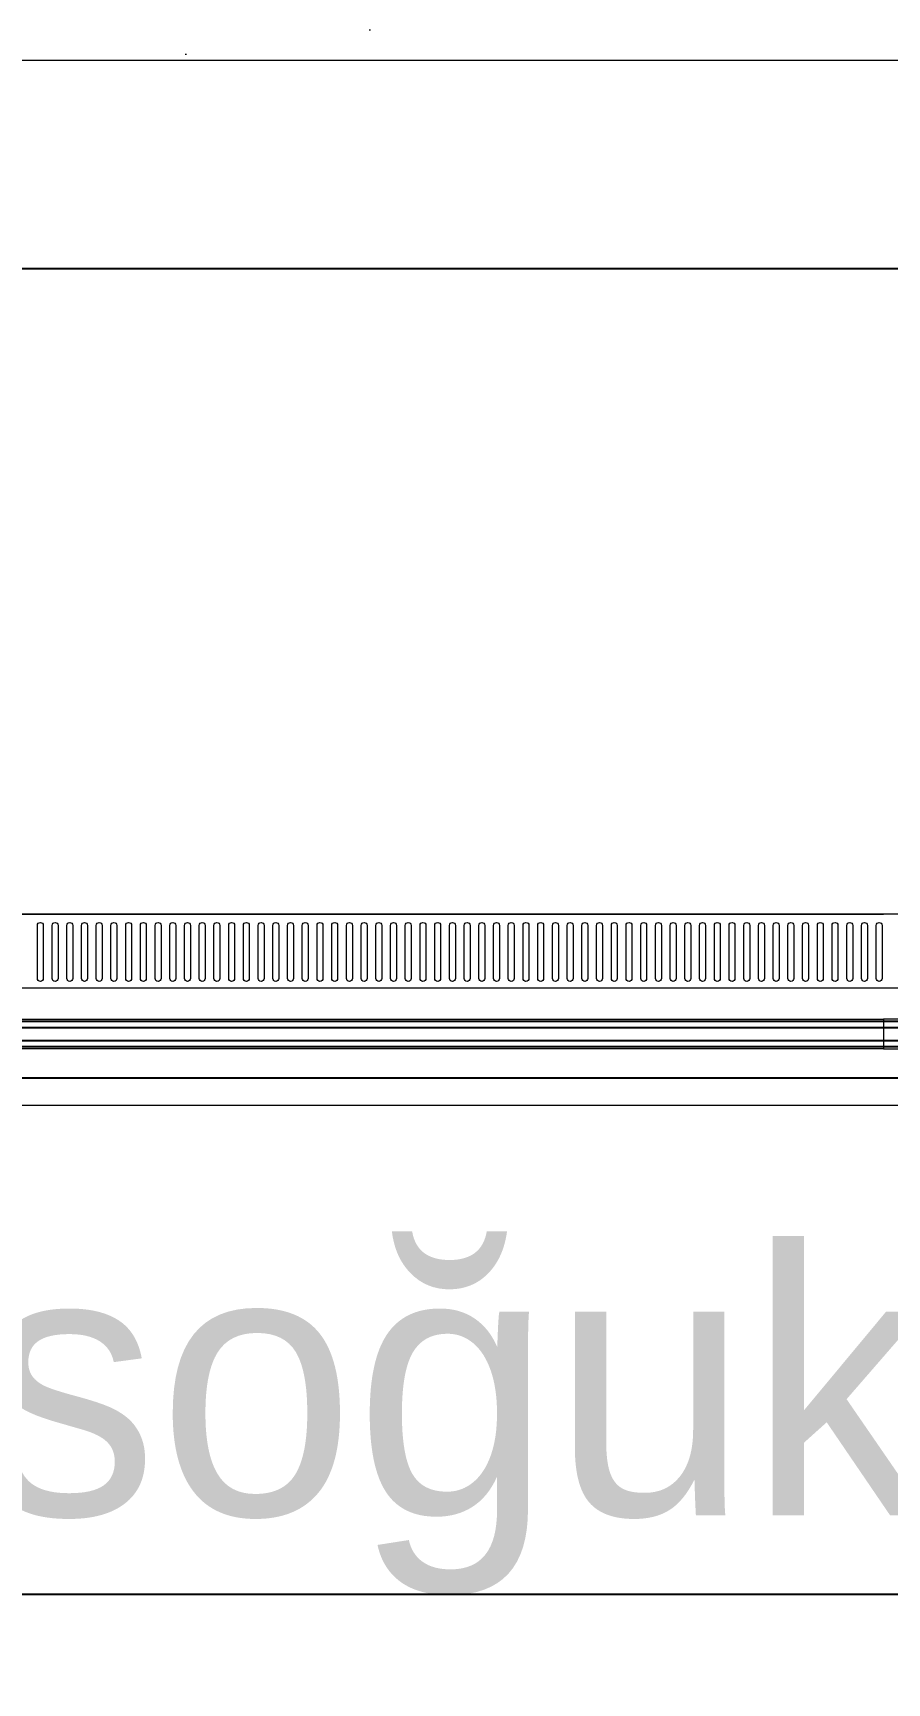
# Model space of a CAD drawing. Header units: centimetres. Extents: x -72470 to -43129, y -18750 to -16337.
# Drawn here: x -47372.5 to -47314.4, y -17451.2 to -17339.1 of the extents above; entities that cross this region are included whole.
import ezdxf

# ---------------------------------------------------------------- set-up
doc = ezdxf.new("R2010")
doc.units = ezdxf.units.CM
doc.header["$MEASUREMENT"] = 0
doc.linetypes.add('DUZ', pattern=[0])
doc.layers.get('0').update_dxf_attribs({"linetype": 'DUZ', "lineweight": 0})
doc.layers.get('Defpoints').update_dxf_attribs({"lineweight": 0})
doc.layers.add('11-021_500-BLOK B-str_zemin_kat$0$2DTARAMA1', color=253, linetype='Continuous')
doc.layers.add('CAM', color=4, linetype='Continuous')
doc.layers.add('M-OLCU-IC', color=155, linetype='Continuous', lineweight=0)
doc.layers.add('TEFRIS', color=30, linetype='Continuous', lineweight=9)
doc.styles.add('ARIAL', font='arial.ttf', dxfattribs={"width": 0.6})
doc.styles.add('TAKSİM', font='GOTHIC.TTF', dxfattribs={"height": 20})
doc.dimstyles.new('E_100', dxfattribs={"dimtxt": 10, "dimasz": 10, "dimexe": 5, "dimexo": 30, "dimgap": 3, "dimtad": 1, "dimtoh": 1, "dimdec": 0, "dimzin": 12, "dimdsep": 46, "dimtxsty": 'ARIAL', "dimblk": 'OBLIQUE', "dimcen": 5, "dimdle": 1, "dimclrt": 256, "dimadec": 0, "dimazin": 3, "dimtfac": 1, "dimtdec": 0, "dimtofl": 0, "dimtmove": 2, "dimatfit": 3, "dimldrblk": 'OBLIQUE', "dimfxl": 5, "dimtolj": 1, "dimtzin": 0, "dimarcsym": 0})

# ---------------------------------------------------------------- blocks, each defined once
blk = doc.blocks.new('_OBLIQUE')
at = {"layer": 'M-OLCU-IC', "linetype": 'ByBlock'}
for p, q in [((-0.5, -0.5), (0.5, 0.5)), ((0, 0), (0, 0))]:
    blk.add_line(p, q, dxfattribs=at)
blk = doc.blocks.new('*D93')
at = {"color": 0, "linetype": 'Continuous', "lineweight": -2, "transparency": 16777216}
for p, q in [((-47724.28736562388, -17441.97602225973), (-47724.28736562388, -17450.19599077186)), ((-45801.23922873809, -17441.97602226162), (-45801.23922873809, -17450.19599077186)), ((-47725.28736562388, -17445.19599077186), (-45800.23922873809, -17445.19599077186))]:
    blk.add_line(p, q, dxfattribs=at)
at = {"layer": 'Defpoints', "color": 0, "linetype": 'Continuous', "transparency": 16777216}
for p in [(-47724.28736562388, -17411.97602225973), (-45801.23922873809, -17411.97602226162), (-45801.23922873809, -17445.19599077186)]:
    blk.add_point(p, dxfattribs=at)
at = {"color": 0, "linetype": 'Continuous', "lineweight": -2, "transparency": 16777216, "xscale": 10, "yscale": 10, "zscale": 10, "rotation": 180}
blk.add_blockref('_OBLIQUE', (-47724.28736562388, -17445.19599077186), dxfattribs=at)
at = {"color": 0, "linetype": 'Continuous', "lineweight": -2, "transparency": 16777216, "xscale": 10, "yscale": 10, "zscale": 10}
blk.add_blockref('_OBLIQUE', (-45801.23922873809, -17445.19599077186), dxfattribs=at)
at = {"linetype": 'Continuous', "transparency": 16777216, "insert": (-46762.76329718098, -17437.08685025344), "char_height": 10, "attachment_point": 5, "style": 'ARIAL'}
blk.add_mtext('\\A1;1923', dxfattribs=at)

msp = doc.modelspace()

# ---------------------------------------------------------------- hatches: boundary and pattern name
h = msp.add_hatch()
h.set_pattern_fill('AR-CONC', color=256, scale=5)
h.set_pattern_definition([(49.99999999999999, (14820.57473426191, -159.6510162799259), (35.86300913003767, -3.137606749129755), [3.75, -41.25]), (355, (14820.57473426191, -159.6510162799259), (-6.937566680650001, 37.60960668500059), [3, -33]), (100.45144446, (14823.56331831191, -159.9124834799259), (28.9254423363556, 34.47199954843147), [3.187009599999993, -35.0571055999999]), (46.18420000000001, (14820.57473426191, -149.6510162799259), (53.36206653357862, -8.275964039653827), [5.625, -61.875]), (96.63563549, (14825.02157151191, -150.3406816299259), (46.73309728371142, 48.70593003872752), [4.7805171, -52.58568799999999]), (351.1841639899999, (14820.57473426191, -149.6510162799259), (46.73309725273866, 48.70593001349951), [4.5, -49.50000005]), (21, (14825.57473426191, -152.1510162799259), (29.84535260592308, -20.13094453326694), [3.75, -41.25]), (326.0000000000001, (14825.57473426191, -152.1510162799259), (12.16576659607909, 36.25750225234265), [3, -33]), (71.45144474, (14828.06184696191, -153.8285949799258), (42.01111883649855, 16.12655764031769), [3.1870095, -35.0571056]), (37.50000000000001, (14820.57473426191, -159.6510162799259), (0.6079927658645334, 16.64469269156557), [0, -32.59999999999999, 0, -33.5, 0, -33.125]), (7.499999999999999, (14820.57473426191, -159.6510162799259), (13.15347687210743, 19.72058559411801), [0, -19.1, 0, -31.85, 0, -12.625]), (327.5, (14809.42473426191, -159.6510162799259), (26.69112180862045, -1.127743586718988), [0, -12.5, 0, -39, 0, -51.75]), (317.5, (14804.42473426191, -159.6510162799259), (29.15930846711931, 5.005249116615886), [0, -16.25, 0, -25.9, 0, -36.75])])
h.paths.add_polyline_path([(-47186.17033676498, -17311.99617127467), (-47313.67033676498, -17311.99617127467), (-47436.17033676498, -17311.99617127467), (-47436.17033676498, -17340.99617127467), (-47186.17033676498, -17340.99617127467)])
at = {"layer": '11-021_500-BLOK B-str_zemin_kat$0$2DTARAMA1'}
h = msp.add_hatch(dxfattribs=at)
h.set_pattern_fill('ANSI33', color=256, scale=100)
h.set_pattern_definition([(45, (-405862.5769596087, -192797.8366478115), (-17.67766952966369, 17.67766952966369), []), (45, (-405844.8992901087, -192797.8366478115), (-17.67766952966369, 17.67766952966369), [12.5, -6.25])])
edge = h.paths.add_edge_path()
edge.add_arc((-45801.23922856113, -17327.06709915656), 40, 0, 360)
edge = h.paths.add_edge_path()
edge.add_arc((-46641.23922856113, -17327.06709915656), 40, 0, 360)
edge = h.paths.add_edge_path()
edge.add_arc((-47481.23922856113, -17327.06709915656), 40, 0, 360)
edge = h.paths.add_edge_path()
edge.add_arc((-48321.23922856113, -17327.06709915656), 40, 0, 360)
h.paths.add_polyline_path([(-47188.76778789588, -17161.40367938066), (-47015.01130767762, -17161.40367938066), (-47015.01130767762, -17115.45211048573), (-47188.76778789588, -17115.45211048573)], flags=9)
h.paths.add_polyline_path([(-46335.55883044757, -17161.42925918975), (-46161.79211830565, -17161.42925918975), (-46161.79211830565, -17115.44699452401), (-46335.55883044757, -17115.44699452401)], flags=9)
h.paths.add_polyline_path([(-48028.77290385771, -17161.42925918975), (-47873.65284928739, -17161.42925918975), (-47873.65284928739, -17115.44699452401), (-48028.77290385771, -17115.44699452401)], flags=9)
edge = h.paths.add_edge_path()
edge.add_arc((-49161.23922856113, -17327.06709915656), 40, 0, 360)
edge = h.paths.add_edge_path()
edge.add_arc((-47481.23922856113, -18167.06709915656), 40, 0, 360)
edge = h.paths.add_edge_path()
edge.add_arc((-46641.23922856113, -18167.06709915656), 40, 0, 360)
edge = h.paths.add_edge_path()
edge.add_arc((-45801.23922856113, -18167.06709915656), 40, 0, 360)

# ---------------------------------------------------------------- linework, layer by layer
for p, q in [((-47436.17033676498, -17340.99617127467), (-47308.67033676498, -17340.99617127467)), ((-47430.17033676498, -17398.99617127467), (-47314.67033676498, -17398.99617127467)), ((-47186.17033676498, -17398.99617127467), (-47430.17033676498, -17398.99617127467)), ((-47436.17033676498, -17403.99617127467), (-47308.67033676498, -17403.99617127467))]:
    msp.add_line(p, q)
at = {"color": 7, "lineweight": 0}
msp.add_line((-47436.17033676498, -17340.99617127467), (-47308.67033676498, -17340.99617127467), dxfattribs=at)
for points in [[(-47372.17033676498, -17403.3663820241), (-47372.17033676498, -17399.7663820241, -0.414213562373095), (-47371.97033676499, -17399.5663820241), (-47371.97033676499, -17399.5663820241, -0.414213562373095), (-47371.77033676499, -17399.7663820241), (-47371.77033676499, -17403.3663820241, -0.414213562373095), (-47371.97033676499, -17403.5663820241), (-47371.97033676499, -17403.5663820241, -0.414213562373095)], [(-47372.17033676498, -17403.3663820241), (-47372.17033676498, -17399.7663820241, -0.414213562373095), (-47371.97033676499, -17399.5663820241), (-47371.97033676499, -17399.5663820241, -0.414213562373095), (-47371.77033676499, -17399.7663820241), (-47371.77033676499, -17403.3663820241, -0.414213562373095), (-47371.97033676499, -17403.5663820241), (-47371.97033676499, -17403.5663820241, -0.414213562373095)], [(-47371.17033676498, -17403.3663820241), (-47371.17033676498, -17399.7663820241, -0.414213562373095), (-47370.97033676499, -17399.5663820241), (-47370.97033676499, -17399.5663820241, -0.414213562373095), (-47370.77033676499, -17399.7663820241), (-47370.77033676499, -17403.3663820241, -0.414213562373095), (-47370.97033676499, -17403.5663820241), (-47370.97033676499, -17403.5663820241, -0.414213562373095)], [(-47371.17033676498, -17403.3663820241), (-47371.17033676498, -17399.7663820241, -0.414213562373095), (-47370.97033676499, -17399.5663820241), (-47370.97033676499, -17399.5663820241, -0.414213562373095), (-47370.77033676499, -17399.7663820241), (-47370.77033676499, -17403.3663820241, -0.414213562373095), (-47370.97033676499, -17403.5663820241), (-47370.97033676499, -17403.5663820241, -0.414213562373095)], [(-47370.17033676498, -17403.3663820241), (-47370.17033676498, -17399.7663820241, -0.414213562373095), (-47369.97033676499, -17399.5663820241), (-47369.97033676499, -17399.5663820241, -0.414213562373095), (-47369.77033676499, -17399.7663820241), (-47369.77033676499, -17403.3663820241, -0.414213562373095), (-47369.97033676499, -17403.5663820241), (-47369.97033676499, -17403.5663820241, -0.414213562373095)], [(-47370.17033676498, -17403.3663820241), (-47370.17033676498, -17399.7663820241, -0.414213562373095), (-47369.97033676499, -17399.5663820241), (-47369.97033676499, -17399.5663820241, -0.414213562373095), (-47369.77033676499, -17399.7663820241), (-47369.77033676499, -17403.3663820241, -0.414213562373095), (-47369.97033676499, -17403.5663820241), (-47369.97033676499, -17403.5663820241, -0.414213562373095)], [(-47369.17033676498, -17403.3663820241), (-47369.17033676498, -17399.7663820241, -0.414213562373095), (-47368.97033676499, -17399.5663820241), (-47368.97033676499, -17399.5663820241, -0.414213562373095), (-47368.77033676499, -17399.7663820241), (-47368.77033676499, -17403.3663820241, -0.414213562373095), (-47368.97033676499, -17403.5663820241), (-47368.97033676499, -17403.5663820241, -0.414213562373095)], [(-47369.17033676498, -17403.3663820241), (-47369.17033676498, -17399.7663820241, -0.414213562373095), (-47368.97033676499, -17399.5663820241), (-47368.97033676499, -17399.5663820241, -0.414213562373095), (-47368.77033676499, -17399.7663820241), (-47368.77033676499, -17403.3663820241, -0.414213562373095), (-47368.97033676499, -17403.5663820241), (-47368.97033676499, -17403.5663820241, -0.414213562373095)], [(-47368.17033676498, -17403.3663820241), (-47368.17033676498, -17399.7663820241, -0.414213562373095), (-47367.97033676499, -17399.5663820241), (-47367.97033676499, -17399.5663820241, -0.414213562373095), (-47367.77033676499, -17399.7663820241), (-47367.77033676499, -17403.3663820241, -0.414213562373095), (-47367.97033676499, -17403.5663820241), (-47367.97033676499, -17403.5663820241, -0.414213562373095)], [(-47368.17033676498, -17403.3663820241), (-47368.17033676498, -17399.7663820241, -0.414213562373095), (-47367.97033676499, -17399.5663820241), (-47367.97033676499, -17399.5663820241, -0.414213562373095), (-47367.77033676499, -17399.7663820241), (-47367.77033676499, -17403.3663820241, -0.414213562373095), (-47367.97033676499, -17403.5663820241), (-47367.97033676499, -17403.5663820241, -0.414213562373095)], [(-47367.17033676498, -17403.3663820241), (-47367.17033676498, -17399.7663820241, -0.414213562373095), (-47366.97033676499, -17399.5663820241), (-47366.97033676499, -17399.5663820241, -0.414213562373095), (-47366.77033676499, -17399.7663820241), (-47366.77033676499, -17403.3663820241, -0.414213562373095), (-47366.97033676499, -17403.5663820241), (-47366.97033676499, -17403.5663820241, -0.414213562373095)], [(-47366.17033676498, -17403.3663820241), (-47366.17033676498, -17399.7663820241, -0.414213562373095), (-47365.97033676499, -17399.5663820241), (-47365.97033676499, -17399.5663820241, -0.414213562373095), (-47365.77033676499, -17399.7663820241), (-47365.77033676499, -17403.3663820241, -0.414213562373095), (-47365.97033676499, -17403.5663820241), (-47365.97033676499, -17403.5663820241, -0.414213562373095)], [(-47365.17033676498, -17403.3663820241), (-47365.17033676498, -17399.7663820241, -0.414213562373095), (-47364.97033676499, -17399.5663820241), (-47364.97033676499, -17399.5663820241, -0.414213562373095), (-47364.77033676499, -17399.7663820241), (-47364.77033676499, -17403.3663820241, -0.414213562373095), (-47364.97033676499, -17403.5663820241), (-47364.97033676499, -17403.5663820241, -0.414213562373095)], [(-47364.17033676498, -17403.3663820241), (-47364.17033676498, -17399.7663820241, -0.414213562373095), (-47363.97033676499, -17399.5663820241), (-47363.97033676499, -17399.5663820241, -0.414213562373095), (-47363.77033676499, -17399.7663820241), (-47363.77033676499, -17403.3663820241, -0.414213562373095), (-47363.97033676499, -17403.5663820241), (-47363.97033676499, -17403.5663820241, -0.414213562373095)], [(-47363.17033676498, -17403.3663820241), (-47363.17033676498, -17399.7663820241, -0.414213562373095), (-47362.97033676499, -17399.5663820241), (-47362.97033676499, -17399.5663820241, -0.414213562373095), (-47362.77033676499, -17399.7663820241), (-47362.77033676499, -17403.3663820241, -0.414213562373095), (-47362.97033676499, -17403.5663820241), (-47362.97033676499, -17403.5663820241, -0.414213562373095)], [(-47362.17033676498, -17403.3663820241), (-47362.17033676498, -17399.7663820241, -0.414213562373095), (-47361.97033676499, -17399.5663820241), (-47361.97033676499, -17399.5663820241, -0.414213562373095), (-47361.77033676499, -17399.7663820241), (-47361.77033676499, -17403.3663820241, -0.414213562373095), (-47361.97033676499, -17403.5663820241), (-47361.97033676499, -17403.5663820241, -0.414213562373095)], [(-47361.17033676498, -17403.3663820241), (-47361.17033676498, -17399.7663820241, -0.414213562373095), (-47360.97033676499, -17399.5663820241), (-47360.97033676499, -17399.5663820241, -0.414213562373095), (-47360.77033676499, -17399.7663820241), (-47360.77033676499, -17403.3663820241, -0.414213562373095), (-47360.97033676499, -17403.5663820241), (-47360.97033676499, -17403.5663820241, -0.414213562373095)], [(-47360.17033676498, -17403.3663820241), (-47360.17033676498, -17399.7663820241, -0.414213562373095), (-47359.97033676499, -17399.5663820241), (-47359.97033676499, -17399.5663820241, -0.414213562373095), (-47359.77033676499, -17399.7663820241), (-47359.77033676499, -17403.3663820241, -0.414213562373095), (-47359.97033676499, -17403.5663820241), (-47359.97033676499, -17403.5663820241, -0.414213562373095)], [(-47359.17033676498, -17403.3663820241), (-47359.17033676498, -17399.7663820241, -0.414213562373095), (-47358.97033676499, -17399.5663820241), (-47358.97033676499, -17399.5663820241, -0.414213562373095), (-47358.77033676499, -17399.7663820241), (-47358.77033676499, -17403.3663820241, -0.414213562373095), (-47358.97033676499, -17403.5663820241), (-47358.97033676499, -17403.5663820241, -0.414213562373095)], [(-47358.17033676498, -17403.3663820241), (-47358.17033676498, -17399.7663820241, -0.414213562373095), (-47357.97033676499, -17399.5663820241), (-47357.97033676499, -17399.5663820241, -0.414213562373095), (-47357.77033676499, -17399.7663820241), (-47357.77033676499, -17403.3663820241, -0.414213562373095), (-47357.97033676499, -17403.5663820241), (-47357.97033676499, -17403.5663820241, -0.414213562373095)], [(-47357.17033676498, -17403.3663820241), (-47357.17033676498, -17399.7663820241, -0.414213562373095), (-47356.97033676499, -17399.5663820241), (-47356.97033676499, -17399.5663820241, -0.414213562373095), (-47356.77033676499, -17399.7663820241), (-47356.77033676499, -17403.3663820241, -0.414213562373095), (-47356.97033676499, -17403.5663820241), (-47356.97033676499, -17403.5663820241, -0.414213562373095)], [(-47356.17033676498, -17403.3663820241), (-47356.17033676498, -17399.7663820241, -0.414213562373095), (-47355.97033676499, -17399.5663820241), (-47355.97033676499, -17399.5663820241, -0.414213562373095), (-47355.77033676499, -17399.7663820241), (-47355.77033676499, -17403.3663820241, -0.414213562373095), (-47355.97033676499, -17403.5663820241), (-47355.97033676499, -17403.5663820241, -0.414213562373095)], [(-47355.17033676498, -17403.3663820241), (-47355.17033676498, -17399.7663820241, -0.414213562373095), (-47354.97033676499, -17399.5663820241), (-47354.97033676499, -17399.5663820241, -0.414213562373095), (-47354.77033676499, -17399.7663820241), (-47354.77033676499, -17403.3663820241, -0.414213562373095), (-47354.97033676499, -17403.5663820241), (-47354.97033676499, -17403.5663820241, -0.414213562373095)], [(-47354.17033676498, -17403.3663820241), (-47354.17033676498, -17399.7663820241, -0.414213562373095), (-47353.97033676499, -17399.5663820241), (-47353.97033676499, -17399.5663820241, -0.414213562373095), (-47353.77033676499, -17399.7663820241), (-47353.77033676499, -17403.3663820241, -0.414213562373095), (-47353.97033676499, -17403.5663820241), (-47353.97033676499, -17403.5663820241, -0.414213562373095)], [(-47353.17033676498, -17403.3663820241), (-47353.17033676498, -17399.7663820241, -0.414213562373095), (-47352.97033676499, -17399.5663820241), (-47352.97033676499, -17399.5663820241, -0.414213562373095), (-47352.77033676499, -17399.7663820241), (-47352.77033676499, -17403.3663820241, -0.414213562373095), (-47352.97033676499, -17403.5663820241), (-47352.97033676499, -17403.5663820241, -0.414213562373095)], [(-47352.17033676498, -17403.3663820241), (-47352.17033676498, -17399.7663820241, -0.414213562373095), (-47351.97033676499, -17399.5663820241), (-47351.97033676499, -17399.5663820241, -0.414213562373095), (-47351.77033676499, -17399.7663820241), (-47351.77033676499, -17403.3663820241, -0.414213562373095), (-47351.97033676499, -17403.5663820241), (-47351.97033676499, -17403.5663820241, -0.414213562373095)], [(-47351.17033676498, -17403.3663820241), (-47351.17033676498, -17399.7663820241, -0.414213562373095), (-47350.97033676499, -17399.5663820241), (-47350.97033676499, -17399.5663820241, -0.414213562373095), (-47350.77033676499, -17399.7663820241), (-47350.77033676499, -17403.3663820241, -0.414213562373095), (-47350.97033676499, -17403.5663820241), (-47350.97033676499, -17403.5663820241, -0.414213562373095)], [(-47350.17033676498, -17403.3663820241), (-47350.17033676498, -17399.7663820241, -0.414213562373095), (-47349.97033676499, -17399.5663820241), (-47349.97033676499, -17399.5663820241, -0.414213562373095), (-47349.77033676499, -17399.7663820241), (-47349.77033676499, -17403.3663820241, -0.414213562373095), (-47349.97033676499, -17403.5663820241), (-47349.97033676499, -17403.5663820241, -0.414213562373095)], [(-47349.17033676498, -17403.3663820241), (-47349.17033676498, -17399.7663820241, -0.414213562373095), (-47348.97033676499, -17399.5663820241), (-47348.97033676499, -17399.5663820241, -0.414213562373095), (-47348.77033676499, -17399.7663820241), (-47348.77033676499, -17403.3663820241, -0.414213562373095), (-47348.97033676499, -17403.5663820241), (-47348.97033676499, -17403.5663820241, -0.414213562373095)], [(-47348.17033676498, -17403.3663820241), (-47348.17033676498, -17399.7663820241, -0.414213562373095), (-47347.97033676499, -17399.5663820241), (-47347.97033676499, -17399.5663820241, -0.414213562373095), (-47347.77033676499, -17399.7663820241), (-47347.77033676499, -17403.3663820241, -0.414213562373095), (-47347.97033676499, -17403.5663820241), (-47347.97033676499, -17403.5663820241, -0.414213562373095)], [(-47347.17033676498, -17403.3663820241), (-47347.17033676498, -17399.7663820241, -0.414213562373095), (-47346.97033676499, -17399.5663820241), (-47346.97033676499, -17399.5663820241, -0.414213562373095), (-47346.77033676499, -17399.7663820241), (-47346.77033676499, -17403.3663820241, -0.414213562373095), (-47346.97033676499, -17403.5663820241), (-47346.97033676499, -17403.5663820241, -0.414213562373095)], [(-47346.17033676498, -17403.3663820241), (-47346.17033676498, -17399.7663820241, -0.414213562373095), (-47345.97033676499, -17399.5663820241), (-47345.97033676499, -17399.5663820241, -0.414213562373095), (-47345.77033676499, -17399.7663820241), (-47345.77033676499, -17403.3663820241, -0.414213562373095), (-47345.97033676499, -17403.5663820241), (-47345.97033676499, -17403.5663820241, -0.414213562373095)], [(-47345.17033676498, -17403.3663820241), (-47345.17033676498, -17399.7663820241, -0.414213562373095), (-47344.97033676499, -17399.5663820241), (-47344.97033676499, -17399.5663820241, -0.414213562373095), (-47344.77033676499, -17399.7663820241), (-47344.77033676499, -17403.3663820241, -0.414213562373095), (-47344.97033676499, -17403.5663820241), (-47344.97033676499, -17403.5663820241, -0.414213562373095)], [(-47344.17033676498, -17403.3663820241), (-47344.17033676498, -17399.7663820241, -0.414213562373095), (-47343.97033676499, -17399.5663820241), (-47343.97033676499, -17399.5663820241, -0.414213562373095), (-47343.77033676499, -17399.7663820241), (-47343.77033676499, -17403.3663820241, -0.414213562373095), (-47343.97033676499, -17403.5663820241), (-47343.97033676499, -17403.5663820241, -0.414213562373095)], [(-47343.17033676498, -17403.3663820241), (-47343.17033676498, -17399.7663820241, -0.414213562373095), (-47342.97033676499, -17399.5663820241), (-47342.97033676499, -17399.5663820241, -0.414213562373095), (-47342.77033676499, -17399.7663820241), (-47342.77033676499, -17403.3663820241, -0.414213562373095), (-47342.97033676499, -17403.5663820241), (-47342.97033676499, -17403.5663820241, -0.414213562373095)], [(-47342.17033676498, -17403.3663820241), (-47342.17033676498, -17399.7663820241, -0.414213562373095), (-47341.97033676499, -17399.5663820241), (-47341.97033676499, -17399.5663820241, -0.414213562373095), (-47341.77033676499, -17399.7663820241), (-47341.77033676499, -17403.3663820241, -0.414213562373095), (-47341.97033676499, -17403.5663820241), (-47341.97033676499, -17403.5663820241, -0.414213562373095)], [(-47341.17033676498, -17403.3663820241), (-47341.17033676498, -17399.7663820241, -0.414213562373095), (-47340.97033676499, -17399.5663820241), (-47340.97033676499, -17399.5663820241, -0.414213562373095), (-47340.77033676499, -17399.7663820241), (-47340.77033676499, -17403.3663820241, -0.414213562373095), (-47340.97033676499, -17403.5663820241), (-47340.97033676499, -17403.5663820241, -0.414213562373095)], [(-47340.17033676498, -17403.3663820241), (-47340.17033676498, -17399.7663820241, -0.414213562373095), (-47339.97033676499, -17399.5663820241), (-47339.97033676499, -17399.5663820241, -0.414213562373095), (-47339.77033676499, -17399.7663820241), (-47339.77033676499, -17403.3663820241, -0.414213562373095), (-47339.97033676499, -17403.5663820241), (-47339.97033676499, -17403.5663820241, -0.414213562373095)], [(-47339.17033676498, -17403.3663820241), (-47339.17033676498, -17399.7663820241, -0.414213562373095), (-47338.97033676499, -17399.5663820241), (-47338.97033676499, -17399.5663820241, -0.414213562373095), (-47338.77033676499, -17399.7663820241), (-47338.77033676499, -17403.3663820241, -0.414213562373095), (-47338.97033676499, -17403.5663820241), (-47338.97033676499, -17403.5663820241, -0.414213562373095)], [(-47338.17033676498, -17403.3663820241), (-47338.17033676498, -17399.7663820241, -0.414213562373095), (-47337.97033676499, -17399.5663820241), (-47337.97033676499, -17399.5663820241, -0.414213562373095), (-47337.77033676499, -17399.7663820241), (-47337.77033676499, -17403.3663820241, -0.414213562373095), (-47337.97033676499, -17403.5663820241), (-47337.97033676499, -17403.5663820241, -0.414213562373095)], [(-47337.17033676498, -17403.3663820241), (-47337.17033676498, -17399.7663820241, -0.414213562373095), (-47336.97033676499, -17399.5663820241), (-47336.97033676499, -17399.5663820241, -0.414213562373095), (-47336.77033676499, -17399.7663820241), (-47336.77033676499, -17403.3663820241, -0.414213562373095), (-47336.97033676499, -17403.5663820241), (-47336.97033676499, -17403.5663820241, -0.414213562373095)], [(-47336.17033676498, -17403.3663820241), (-47336.17033676498, -17399.7663820241, -0.414213562373095), (-47335.97033676499, -17399.5663820241), (-47335.97033676499, -17399.5663820241, -0.414213562373095), (-47335.77033676499, -17399.7663820241), (-47335.77033676499, -17403.3663820241, -0.414213562373095), (-47335.97033676499, -17403.5663820241), (-47335.97033676499, -17403.5663820241, -0.414213562373095)], [(-47335.17033676498, -17403.3663820241), (-47335.17033676498, -17399.7663820241, -0.414213562373095), (-47334.97033676499, -17399.5663820241), (-47334.97033676499, -17399.5663820241, -0.414213562373095), (-47334.77033676499, -17399.7663820241), (-47334.77033676499, -17403.3663820241, -0.414213562373095), (-47334.97033676499, -17403.5663820241), (-47334.97033676499, -17403.5663820241, -0.414213562373095)], [(-47334.17033676498, -17403.3663820241), (-47334.17033676498, -17399.7663820241, -0.414213562373095), (-47333.97033676499, -17399.5663820241), (-47333.97033676499, -17399.5663820241, -0.414213562373095), (-47333.77033676499, -17399.7663820241), (-47333.77033676499, -17403.3663820241, -0.414213562373095), (-47333.97033676499, -17403.5663820241), (-47333.97033676499, -17403.5663820241, -0.414213562373095)], [(-47333.17033676498, -17403.3663820241), (-47333.17033676498, -17399.7663820241, -0.414213562373095), (-47332.97033676499, -17399.5663820241), (-47332.97033676499, -17399.5663820241, -0.414213562373095), (-47332.77033676499, -17399.7663820241), (-47332.77033676499, -17403.3663820241, -0.414213562373095), (-47332.97033676499, -17403.5663820241), (-47332.97033676499, -17403.5663820241, -0.414213562373095)], [(-47332.17033676498, -17403.3663820241), (-47332.17033676498, -17399.7663820241, -0.414213562373095), (-47331.97033676499, -17399.5663820241), (-47331.97033676499, -17399.5663820241, -0.414213562373095), (-47331.77033676499, -17399.7663820241), (-47331.77033676499, -17403.3663820241, -0.414213562373095), (-47331.97033676499, -17403.5663820241), (-47331.97033676499, -17403.5663820241, -0.414213562373095)], [(-47331.17033676498, -17403.3663820241), (-47331.17033676498, -17399.7663820241, -0.414213562373095), (-47330.97033676499, -17399.5663820241), (-47330.97033676499, -17399.5663820241, -0.414213562373095), (-47330.77033676499, -17399.7663820241), (-47330.77033676499, -17403.3663820241, -0.414213562373095), (-47330.97033676499, -17403.5663820241), (-47330.97033676499, -17403.5663820241, -0.414213562373095)], [(-47330.17033676498, -17403.3663820241), (-47330.17033676498, -17399.7663820241, -0.414213562373095), (-47329.97033676499, -17399.5663820241), (-47329.97033676499, -17399.5663820241, -0.414213562373095), (-47329.77033676499, -17399.7663820241), (-47329.77033676499, -17403.3663820241, -0.414213562373095), (-47329.97033676499, -17403.5663820241), (-47329.97033676499, -17403.5663820241, -0.414213562373095)], [(-47329.17033676498, -17403.3663820241), (-47329.17033676498, -17399.7663820241, -0.414213562373095), (-47328.97033676499, -17399.5663820241), (-47328.97033676499, -17399.5663820241, -0.414213562373095), (-47328.77033676499, -17399.7663820241), (-47328.77033676499, -17403.3663820241, -0.414213562373095), (-47328.97033676499, -17403.5663820241), (-47328.97033676499, -17403.5663820241, -0.414213562373095)], [(-47328.17033676498, -17403.3663820241), (-47328.17033676498, -17399.7663820241, -0.414213562373095), (-47327.97033676499, -17399.5663820241), (-47327.97033676499, -17399.5663820241, -0.414213562373095), (-47327.77033676499, -17399.7663820241), (-47327.77033676499, -17403.3663820241, -0.414213562373095), (-47327.97033676499, -17403.5663820241), (-47327.97033676499, -17403.5663820241, -0.414213562373095)], [(-47327.17033676498, -17403.3663820241), (-47327.17033676498, -17399.7663820241, -0.414213562373095), (-47326.97033676499, -17399.5663820241), (-47326.97033676499, -17399.5663820241, -0.414213562373095), (-47326.77033676499, -17399.7663820241), (-47326.77033676499, -17403.3663820241, -0.414213562373095), (-47326.97033676499, -17403.5663820241), (-47326.97033676499, -17403.5663820241, -0.414213562373095)], [(-47326.17033676498, -17403.3663820241), (-47326.17033676498, -17399.7663820241, -0.414213562373095), (-47325.97033676499, -17399.5663820241), (-47325.97033676499, -17399.5663820241, -0.414213562373095), (-47325.77033676499, -17399.7663820241), (-47325.77033676499, -17403.3663820241, -0.414213562373095), (-47325.97033676499, -17403.5663820241), (-47325.97033676499, -17403.5663820241, -0.414213562373095)], [(-47325.17033676498, -17403.3663820241), (-47325.17033676498, -17399.7663820241, -0.414213562373095), (-47324.97033676499, -17399.5663820241), (-47324.97033676499, -17399.5663820241, -0.414213562373095), (-47324.77033676499, -17399.7663820241), (-47324.77033676499, -17403.3663820241, -0.414213562373095), (-47324.97033676499, -17403.5663820241), (-47324.97033676499, -17403.5663820241, -0.414213562373095)], [(-47324.17033676498, -17403.3663820241), (-47324.17033676498, -17399.7663820241, -0.414213562373095), (-47323.97033676499, -17399.5663820241), (-47323.97033676499, -17399.5663820241, -0.414213562373095), (-47323.77033676499, -17399.7663820241), (-47323.77033676499, -17403.3663820241, -0.414213562373095), (-47323.97033676499, -17403.5663820241), (-47323.97033676499, -17403.5663820241, -0.414213562373095)], [(-47323.17033676498, -17403.3663820241), (-47323.17033676498, -17399.7663820241, -0.414213562373095), (-47322.97033676499, -17399.5663820241), (-47322.97033676499, -17399.5663820241, -0.414213562373095), (-47322.77033676499, -17399.7663820241), (-47322.77033676499, -17403.3663820241, -0.414213562373095), (-47322.97033676499, -17403.5663820241), (-47322.97033676499, -17403.5663820241, -0.414213562373095)], [(-47322.17033676498, -17403.3663820241), (-47322.17033676498, -17399.7663820241, -0.414213562373095), (-47321.97033676499, -17399.5663820241), (-47321.97033676499, -17399.5663820241, -0.414213562373095), (-47321.77033676499, -17399.7663820241), (-47321.77033676499, -17403.3663820241, -0.414213562373095), (-47321.97033676499, -17403.5663820241), (-47321.97033676499, -17403.5663820241, -0.414213562373095)], [(-47321.17033676498, -17403.3663820241), (-47321.17033676498, -17399.7663820241, -0.414213562373095), (-47320.97033676499, -17399.5663820241), (-47320.97033676499, -17399.5663820241, -0.414213562373095), (-47320.77033676499, -17399.7663820241), (-47320.77033676499, -17403.3663820241, -0.414213562373095), (-47320.97033676499, -17403.5663820241), (-47320.97033676499, -17403.5663820241, -0.414213562373095)], [(-47320.17033676498, -17403.3663820241), (-47320.17033676498, -17399.7663820241, -0.414213562373095), (-47319.97033676499, -17399.5663820241), (-47319.97033676499, -17399.5663820241, -0.414213562373095), (-47319.77033676499, -17399.7663820241), (-47319.77033676499, -17403.3663820241, -0.414213562373095), (-47319.97033676499, -17403.5663820241), (-47319.97033676499, -17403.5663820241, -0.414213562373095)], [(-47319.17033676498, -17403.3663820241), (-47319.17033676498, -17399.7663820241, -0.414213562373095), (-47318.97033676499, -17399.5663820241), (-47318.97033676499, -17399.5663820241, -0.414213562373095), (-47318.77033676499, -17399.7663820241), (-47318.77033676499, -17403.3663820241, -0.414213562373095), (-47318.97033676499, -17403.5663820241), (-47318.97033676499, -17403.5663820241, -0.414213562373095)], [(-47318.17033676498, -17403.3663820241), (-47318.17033676498, -17399.7663820241, -0.414213562373095), (-47317.97033676499, -17399.5663820241), (-47317.97033676499, -17399.5663820241, -0.414213562373095), (-47317.77033676499, -17399.7663820241), (-47317.77033676499, -17403.3663820241, -0.414213562373095), (-47317.97033676499, -17403.5663820241), (-47317.97033676499, -17403.5663820241, -0.414213562373095)], [(-47317.17033676498, -17403.3663820241), (-47317.17033676498, -17399.7663820241, -0.414213562373095), (-47316.97033676499, -17399.5663820241), (-47316.97033676499, -17399.5663820241, -0.414213562373095), (-47316.77033676499, -17399.7663820241), (-47316.77033676499, -17403.3663820241, -0.414213562373095), (-47316.97033676499, -17403.5663820241), (-47316.97033676499, -17403.5663820241, -0.414213562373095)], [(-47316.17033676498, -17403.3663820241), (-47316.17033676498, -17399.7663820241, -0.414213562373095), (-47315.97033676499, -17399.5663820241), (-47315.97033676499, -17399.5663820241, -0.414213562373095), (-47315.77033676499, -17399.7663820241), (-47315.77033676499, -17403.3663820241, -0.414213562373095), (-47315.97033676499, -17403.5663820241), (-47315.97033676499, -17403.5663820241, -0.414213562373095)], [(-47315.17033676498, -17403.3663820241), (-47315.17033676498, -17399.7663820241, -0.414213562373095), (-47314.97033676499, -17399.5663820241), (-47314.97033676499, -17399.5663820241, -0.414213562373095), (-47314.77033676499, -17399.7663820241), (-47314.77033676499, -17403.3663820241, -0.414213562373095), (-47314.97033676499, -17403.5663820241), (-47314.97033676499, -17403.5663820241, -0.414213562373095)]]:
    msp.add_lwpolyline(points, format="xyb", close=True)
msp.add_lwpolyline([(-47430.17033676498, -17406.14617127467), (-47314.67033676498, -17406.14617127467), (-47314.67033676498, -17408.14617127467), (-47430.17033676498, -17408.14617127467)], close=True)
msp.add_lwpolyline([(-47314.67033676498, -17408.04617127468), (-47314.67033676498, -17408.14617127467), (-47312.67033676498, -17408.14617127467), (-47312.67033676498, -17406.14617127467), (-47314.67033676498, -17406.14617127467), (-47314.67033676498, -17406.24617127467)])
at = {"layer": 'CAM'}
msp.add_lwpolyline([(-47436.17033676498, -17355.14617127467), (-47311.17033676498, -17355.14617127467), (-47311.17033676498, -17410.14617127467), (-47436.17033676498, -17410.14617127467)], close=True, dxfattribs=at)
msp.add_lwpolyline([(-47431.97033676499, -17406.29617127468), (-47431.97033676499, -17407.99617127467), (-47312.87033676498, -17407.99617127467), (-47312.87033676498, -17407.59617127468), (-47431.97033676499, -17407.59617127468), (-47431.97033676499, -17407.99617127467), (-47431.97033676499, -17407.59617127468), (-47431.97033676499, -17406.69617127468), (-47312.87033676498, -17406.69617127468), (-47312.87033676498, -17406.29617127468), (-47431.97033676499, -17406.29617127468), (-47431.97033676499, -17407.99617127467)], dxfattribs=at)
at = {"layer": 'TEFRIS', "color": 0, "linetype": 'Continuous'}
msp.add_lwpolyline([(-47186.17033676498, -17411.99617127467), (-47436.17033676498, -17411.99617127467), (-47436.17033676498, -17311.99617127467), (-47186.17033676498, -17311.99617127467)], close=True, dxfattribs=at)

# ---------------------------------------------------------------- texts
at = {"style": 'TAKSİM'}
msp.add_text('soğuk servis', height=18, dxfattribs=at).set_placement((-47376.0205713026, -17439.82977111899))

# ---------------------------------------------------------------- dimensions: what is measured, and where the dimension line sits
at = {"color": 0, "linetype": 'Continuous'}
dim = msp.add_linear_dim(base=(-45801.23922873809, -17445.19599077186), p1=(-47724.28736562388, -17411.97602225973), p2=(-45801.23922873809, -17411.97602226162), dimstyle='E_100', dxfattribs=at)
dim.commit()
dim.dimension.update_dxf_attribs({"geometry": '*D93', "text_midpoint": (-46762.76329718098, -17437.08685025344)})

doc.saveas('drawing.dxf')
